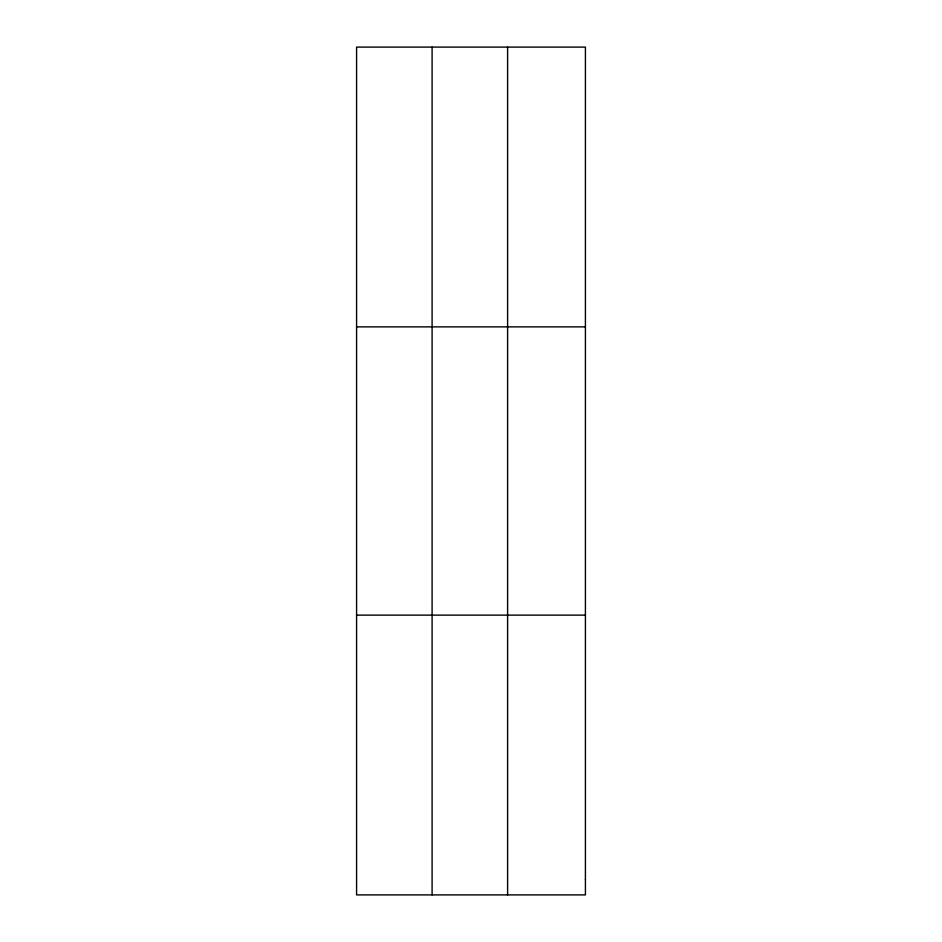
<?xml version="1.0" encoding="UTF-8"?>
<svg xmlns="http://www.w3.org/2000/svg" width="942" height="942" viewBox="0 0 942 942"><rect width="100%" height="100%" fill="white"/><g stroke="black" fill="none" stroke-linecap="round" stroke-linejoin="round"><path stroke-width="1.41" d="M432.095 47.1L432.095 894.9M507.608 47.1L507.608 894.9M356.582 326.874L585.418 326.874M356.582 615.126L585.418 615.126M585.418 879.357L585.418 894.9L356.582 894.9L356.582 47.1L585.418 47.1L585.418 879.357"/></g></svg>
